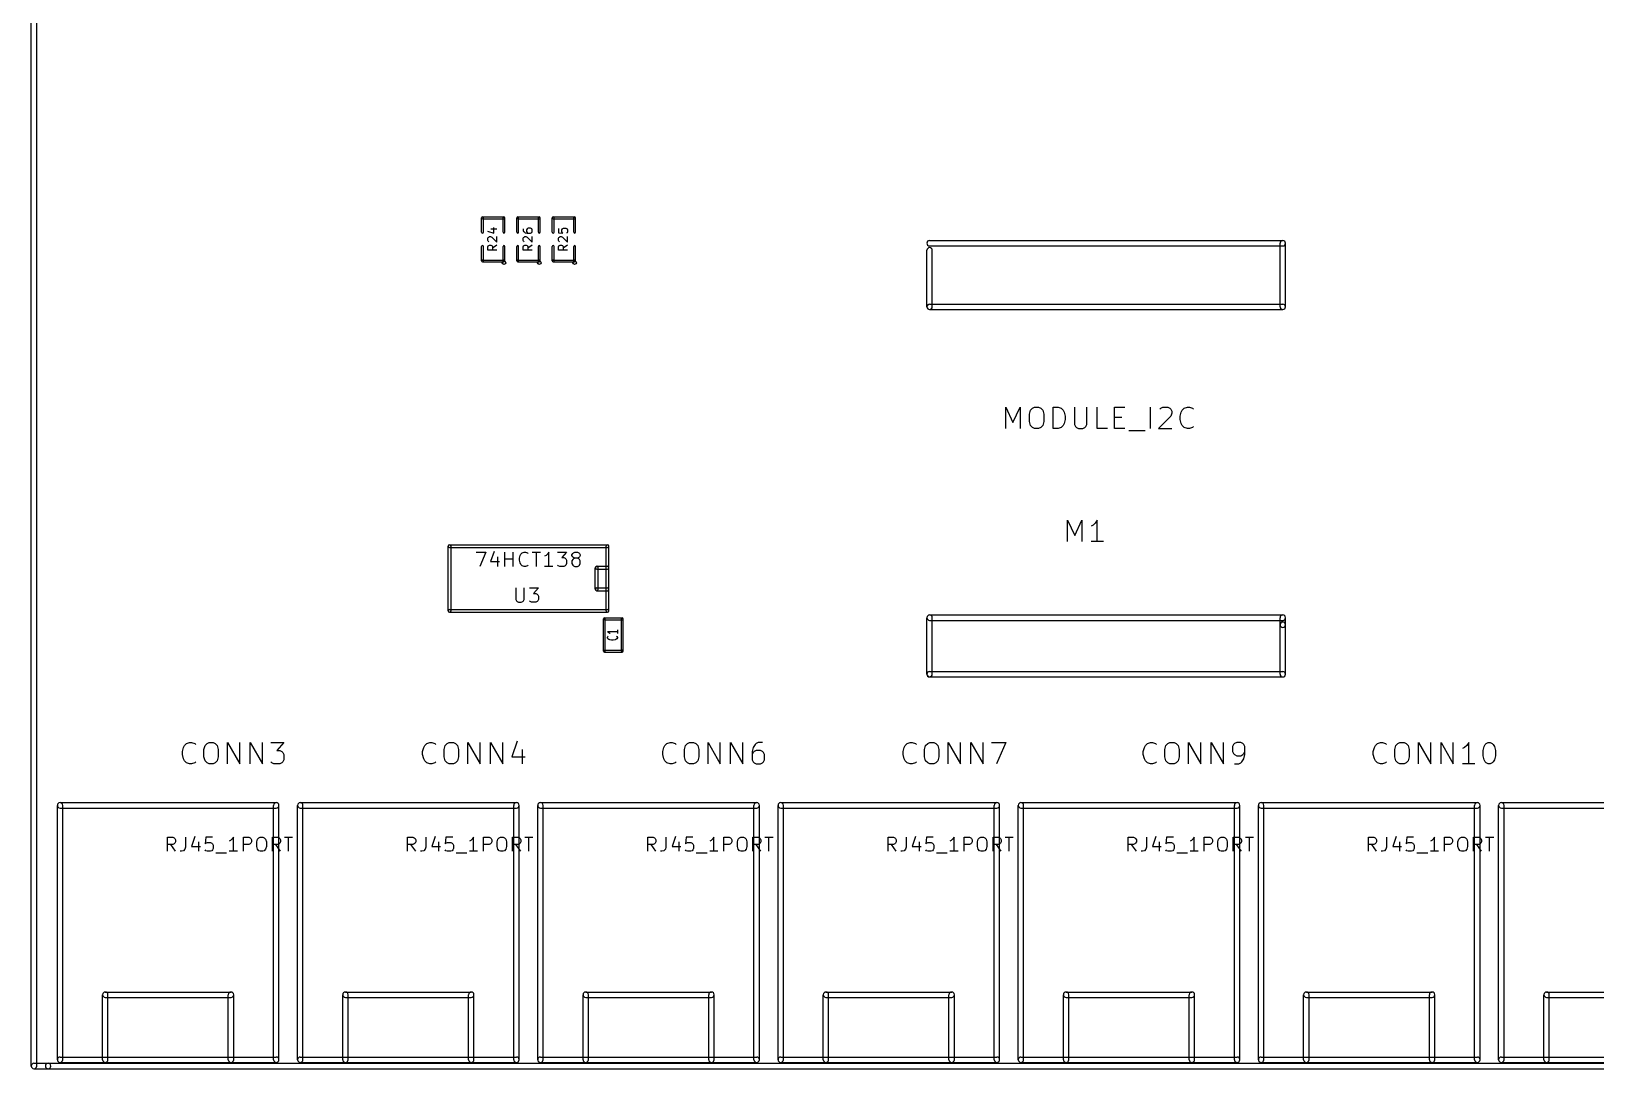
# Model space of a CAD drawing. Extents: x 25909 to 94169, y 14485 to 72503.
# Drawn here: x 25909 to 69497, y 14485 to 43390 of the extents above; entities that cross this region are included whole.
import ezdxf

# ---------------------------------------------------------------- set-up
doc = ezdxf.new("R2010")
doc.units = 0
doc.layers.add('BLACK', color=1, linetype='CONTINUOUS')

msp = doc.modelspace()

# ---------------------------------------------------------------- linework, layer by layer
at = {"layer": 'BLACK'}
for p, q in [((25909, 14560), (25909, 72040)), ((26059, 14560), (26059, 72040)), ((38454, 37792), (38454, 38192)), ((38479, 38217), (39079, 38217)), ((38479, 38167), (39079, 38167)), ((38504, 37792), (38504, 38192)), ((39054, 37792), (39054, 38192)), ((39104, 37792), (39104, 38192)), ((39438, 37792), (39438, 38192)), ((39463, 38217), (40063, 38217)), ((39463, 38167), (40063, 38167)), ((39488, 37792), (39488, 38192)), ((40038, 37792), (40038, 38192)), ((40088, 37792), (40088, 38192)), ((40423, 37792), (40423, 38192)), ((40448, 38217), (41048, 38217)), ((40448, 38167), (41048, 38167)), ((40473, 37792), (40473, 38192)), ((41023, 37792), (41023, 38192)), ((41073, 37792), (41073, 38192)), ((38618, 37824), (38797, 37765)), ((38630, 37622), (38642, 37646)), ((38630, 37562), (38630, 37622)), ((38642, 37539), (38630, 37562)), ((38642, 37646), (38654, 37658)), ((38654, 37527), (38642, 37539)), ((38654, 37658), (38678, 37669)), ((38678, 37669), (38702, 37669)), ((38702, 37669), (38737, 37658)), ((38714, 37884), (38880, 37884)), ((38737, 37658), (38880, 37515)), ((38797, 37765), (38797, 37919)), ((38880, 37515), (38880, 37669)), ((39614, 37884), (39614, 37836)), ((39614, 37836), (39626, 37812)), ((39614, 37622), (39626, 37646)), ((39614, 37562), (39614, 37622)), ((39626, 37539), (39614, 37562)), ((39626, 37812), (39638, 37800)), ((39626, 37646), (39638, 37658)), ((39638, 37527), (39626, 37539)), ((39638, 37800), (39674, 37777)), ((39638, 37658), (39662, 37669)), ((39662, 37669), (39686, 37669)), ((39674, 37777), (39721, 37765)), ((39686, 37669), (39721, 37658)), ((39721, 37884), (39709, 37860)), ((39709, 37860), (39709, 37812)), ((39709, 37812), (39721, 37788)), ((39733, 37896), (39721, 37884)), ((39721, 37788), (39733, 37777)), ((39721, 37765), (39817, 37765)), ((39721, 37658), (39864, 37515)), ((39757, 37907), (39733, 37896)), ((39733, 37777), (39757, 37765)), ((39817, 37907), (39757, 37907)), ((39840, 37896), (39817, 37907)), ((39817, 37765), (39840, 37777)), ((39852, 37884), (39840, 37896)), ((39840, 37777), (39852, 37788)), ((39864, 37860), (39852, 37884)), ((39852, 37788), (39864, 37812)), ((39864, 37812), (39864, 37860)), ((39864, 37515), (39864, 37669)), ((40599, 37896), (40599, 37777)), ((40599, 37777), (40718, 37765)), ((40599, 37622), (40611, 37646)), ((40599, 37562), (40599, 37622)), ((40611, 37539), (40599, 37562)), ((40611, 37646), (40623, 37658)), ((40623, 37527), (40611, 37539)), ((40623, 37658), (40647, 37669)), ((40647, 37669), (40671, 37669)), ((40671, 37669), (40706, 37658)), ((40694, 37860), (40706, 37884)), ((40694, 37800), (40694, 37860)), ((40706, 37777), (40694, 37800)), ((40706, 37884), (40718, 37896)), ((40718, 37765), (40706, 37777)), ((40706, 37658), (40849, 37515)), ((40718, 37896), (40742, 37907)), ((40742, 37907), (40802, 37907)), ((40802, 37907), (40825, 37896)), ((40825, 37896), (40837, 37884)), ((40837, 37777), (40825, 37765)), ((40837, 37884), (40849, 37860)), ((40849, 37800), (40837, 37777)), ((40849, 37860), (40849, 37800)), ((40849, 37515), (40849, 37669)), ((50936, 37560), (60778, 37560)), ((38454, 36992), (38454, 37392)), ((38504, 36992), (38504, 37392)), ((38630, 37384), (38642, 37408)), ((38630, 37289), (38630, 37384)), ((38880, 37289), (38630, 37289)), ((38642, 37408), (38654, 37419)), ((38654, 37419), (38678, 37431)), ((38678, 37431), (38714, 37431)), ((38714, 37431), (38737, 37419)), ((38737, 37419), (38749, 37408)), ((38749, 37408), (38761, 37384)), ((38880, 37431), (38761, 37348)), ((38761, 37384), (38761, 37289)), ((39054, 36992), (39054, 37392)), ((39104, 36992), (39104, 37392)), ((39438, 36992), (39438, 37392)), ((39488, 36992), (39488, 37392)), ((39614, 37384), (39626, 37408)), ((39614, 37289), (39614, 37384)), ((39864, 37289), (39614, 37289)), ((39626, 37408), (39638, 37419)), ((39638, 37419), (39662, 37431)), ((39662, 37431), (39698, 37431)), ((39698, 37431), (39721, 37419)), ((39721, 37419), (39733, 37408)), ((39733, 37408), (39745, 37384)), ((39864, 37431), (39745, 37348)), ((39745, 37384), (39745, 37289)), ((40038, 36992), (40038, 37392)), ((40088, 36992), (40088, 37392)), ((40423, 36992), (40423, 37392)), ((40473, 36992), (40473, 37392)), ((40599, 37384), (40611, 37408)), ((40599, 37289), (40599, 37384)), ((40849, 37289), (40599, 37289)), ((40611, 37408), (40623, 37419)), ((40623, 37419), (40647, 37431)), ((40647, 37431), (40683, 37431)), ((40683, 37431), (40706, 37419)), ((40706, 37419), (40718, 37408)), ((40718, 37408), (40730, 37384)), ((40849, 37431), (40730, 37348)), ((40730, 37384), (40730, 37289)), ((41023, 36992), (41023, 37392)), ((41073, 36992), (41073, 37392)), ((50862, 35714), (50862, 37288)), ((50936, 37410), (60778, 37410)), ((51012, 35714), (51012, 37288)), ((60704, 35713), (60704, 37485)), ((60854, 35713), (60854, 37485)), ((38479, 37017), (39079, 37017)), ((38479, 36967), (39079, 36967)), ((39463, 37017), (40063, 37017)), ((39463, 36967), (40063, 36967)), ((40448, 37017), (41048, 37017)), ((40448, 36967), (41048, 36967)), ((50937, 35788), (60779, 35788)), ((50937, 35638), (60779, 35638)), ((53061, 32320), (53061, 32920)), ((53061, 32920), (53261, 32492)), ((53261, 32492), (53461, 32920)), ((53461, 32920), (53461, 32320)), ((53718, 32720), (53747, 32834)), ((53718, 32520), (53718, 32720)), ((53747, 32834), (53804, 32892)), ((53804, 32892), (53861, 32920)), ((53861, 32920), (53975, 32920)), ((53975, 32920), (54033, 32892)), ((54033, 32892), (54090, 32834)), ((54090, 32834), (54118, 32720)), ((54118, 32720), (54118, 32520)), ((54376, 32320), (54376, 32920)), ((54376, 32920), (54519, 32920)), ((54519, 32920), (54604, 32892)), ((54604, 32892), (54662, 32834)), ((54662, 32834), (54690, 32777)), ((54690, 32777), (54719, 32663)), ((54976, 32920), (54976, 32434)), ((55319, 32434), (55319, 32920)), ((55605, 32320), (55605, 32920)), ((56091, 32320), (56091, 32920)), ((56091, 32920), (56377, 32920)), ((57091, 32320), (57091, 32920)), ((57348, 32863), (57377, 32892)), ((57377, 32892), (57434, 32920)), ((57434, 32920), (57577, 32920)), ((57577, 32920), (57634, 32892)), ((57634, 32892), (57663, 32863)), ((57663, 32863), (57691, 32806)), ((57691, 32749), (57663, 32663)), ((57691, 32806), (57691, 32749)), ((57919, 32663), (57948, 32777)), ((57948, 32777), (57976, 32834)), ((57976, 32834), (58034, 32892)), ((58034, 32892), (58119, 32920)), ((58119, 32920), (58176, 32920)), ((58176, 32920), (58262, 32892)), ((58262, 32892), (58291, 32863)), ((53747, 32406), (53718, 32520)), ((53804, 32349), (53747, 32406)), ((53861, 32320), (53804, 32349)), ((53975, 32320), (53861, 32320)), ((54033, 32349), (53975, 32320)), ((54090, 32406), (54033, 32349)), ((54118, 32520), (54090, 32406)), ((54519, 32320), (54376, 32320)), ((54604, 32349), (54519, 32320)), ((54662, 32406), (54604, 32349)), ((54690, 32463), (54662, 32406)), ((54719, 32577), (54690, 32463)), ((54719, 32663), (54719, 32577)), ((54976, 32434), (55004, 32377)), ((55004, 32377), (55033, 32349)), ((55033, 32349), (55090, 32320)), ((55090, 32320), (55204, 32320)), ((55204, 32320), (55262, 32349)), ((55262, 32349), (55290, 32377)), ((55290, 32377), (55319, 32434)), ((55891, 32320), (55605, 32320)), ((56091, 32634), (56291, 32634)), ((56377, 32320), (56091, 32320)), ((56491, 32263), (56948, 32263)), ((57663, 32663), (57320, 32320)), ((57320, 32320), (57691, 32320)), ((57919, 32577), (57919, 32663)), ((57948, 32463), (57919, 32577)), ((57976, 32406), (57948, 32463)), ((58034, 32349), (57976, 32406)), ((58119, 32320), (58034, 32349)), ((58176, 32320), (58119, 32320)), ((58262, 32349), (58176, 32320)), ((58291, 32377), (58262, 32349)), ((54782, 29171), (54782, 29771)), ((54782, 29771), (54982, 29343)), ((54982, 29343), (55182, 29771)), ((55182, 29771), (55182, 29171)), ((55554, 29685), (55496, 29628)), ((55611, 29771), (55554, 29685)), ((55611, 29171), (55611, 29771)), ((55496, 29628), (55439, 29600)), ((37524, 27243), (37524, 29043)), ((37564, 29083), (41964, 29083)), ((37564, 29003), (41964, 29003)), ((37604, 27243), (37604, 29043)), ((38307, 28881), (38574, 28881)), ((38574, 28881), (38402, 28481)), ((38802, 28900), (38707, 28614)), ((39107, 28481), (39107, 28881)), ((39336, 28481), (39336, 28881)), ((39507, 28710), (39526, 28786)), ((39526, 28786), (39545, 28824)), ((39545, 28824), (39583, 28862)), ((39583, 28862), (39641, 28881)), ((39641, 28881), (39679, 28881)), ((39679, 28881), (39736, 28862)), ((39736, 28862), (39755, 28843)), ((39869, 28881), (40098, 28881)), ((39983, 28481), (39983, 28881)), ((40250, 28786), (40212, 28767)), ((40288, 28824), (40250, 28786)), ((40326, 28881), (40288, 28824)), ((40326, 28481), (40326, 28881)), ((40574, 28881), (40822, 28881)), ((40822, 28881), (40688, 28729)), ((40974, 28805), (40993, 28843)), ((40974, 28786), (40974, 28805)), ((40993, 28748), (40974, 28786)), ((40993, 28843), (41012, 28862)), ((41012, 28862), (41050, 28881)), ((41050, 28881), (41127, 28881)), ((41127, 28881), (41165, 28862)), ((41165, 28862), (41184, 28843)), ((41184, 28843), (41203, 28805)), ((41203, 28786), (41184, 28748)), ((41203, 28805), (41203, 28786)), ((41924, 27243), (41924, 29043)), ((42004, 27243), (42004, 29043)), ((55782, 29171), (55439, 29171)), ((38707, 28614), (38955, 28614)), ((38898, 28748), (38898, 28481)), ((39107, 28691), (39336, 28691)), ((39507, 28653), (39507, 28710)), ((39526, 28576), (39507, 28653)), ((39545, 28538), (39526, 28576)), ((39583, 28500), (39545, 28538)), ((39641, 28481), (39583, 28500)), ((39679, 28481), (39641, 28481)), ((39736, 28500), (39679, 28481)), ((39755, 28519), (39736, 28500)), ((40441, 28481), (40212, 28481)), ((40593, 28500), (40574, 28519)), ((40631, 28481), (40593, 28500)), ((40746, 28481), (40631, 28481)), ((40688, 28729), (40746, 28729)), ((40746, 28729), (40784, 28710)), ((40784, 28500), (40746, 28481)), ((40784, 28710), (40803, 28691)), ((40803, 28519), (40784, 28500)), ((40803, 28691), (40822, 28653)), ((40822, 28557), (40803, 28519)), ((40822, 28653), (40822, 28557)), ((40993, 28672), (40974, 28633)), ((40974, 28633), (40974, 28557)), ((40974, 28557), (40993, 28519)), ((41012, 28729), (40993, 28748)), ((41012, 28691), (40993, 28672)), ((40993, 28519), (41012, 28500)), ((41050, 28710), (41012, 28729)), ((41050, 28710), (41012, 28691)), ((41012, 28500), (41050, 28481)), ((41127, 28710), (41050, 28710)), ((41050, 28481), (41127, 28481)), ((41165, 28729), (41127, 28710)), ((41165, 28691), (41127, 28710)), ((41127, 28481), (41165, 28500)), ((41184, 28748), (41165, 28729)), ((41184, 28672), (41165, 28691)), ((41165, 28500), (41184, 28519)), ((41203, 28633), (41184, 28672)), ((41184, 28519), (41203, 28557)), ((41203, 28557), (41203, 28633)), ((41624, 27843), (41624, 28443)), ((41664, 28483), (41964, 28483)), ((41664, 28403), (41964, 28403)), ((41704, 27843), (41704, 28443)), ((39409, 27881), (39409, 27557)), ((39409, 27557), (39428, 27519)), ((39428, 27519), (39447, 27500)), ((39447, 27500), (39485, 27481)), ((39485, 27481), (39562, 27481)), ((39562, 27481), (39600, 27500)), ((39600, 27500), (39619, 27519)), ((39619, 27519), (39638, 27557)), ((39638, 27557), (39638, 27881)), ((39790, 27881), (40038, 27881)), ((39809, 27500), (39790, 27519)), ((39847, 27481), (39809, 27500)), ((39962, 27481), (39847, 27481)), ((40038, 27881), (39904, 27729)), ((39904, 27729), (39962, 27729)), ((39962, 27729), (40000, 27710)), ((40000, 27500), (39962, 27481)), ((40000, 27710), (40019, 27691)), ((40019, 27519), (40000, 27500)), ((40019, 27691), (40038, 27653)), ((40038, 27557), (40019, 27519)), ((40038, 27653), (40038, 27557)), ((41664, 27883), (41964, 27883)), ((41664, 27803), (41964, 27803)), ((37564, 27283), (41964, 27283)), ((37564, 27203), (41964, 27203)), ((41876, 27043), (42376, 27043)), ((50862, 25478), (50862, 27052)), ((50937, 27127), (60779, 27127)), ((51012, 25478), (51012, 27052)), ((60704, 26856), (60704, 27052)), ((60854, 26856), (60854, 27052)), ((41851, 26118), (41851, 27018)), ((41876, 26993), (42376, 26993)), ((41901, 26118), (41901, 27018)), ((42239, 26659), (41959, 26659)), ((41959, 26659), (41999, 26642)), ((41999, 26642), (42026, 26624)), ((42026, 26624), (42039, 26607)), ((42239, 26710), (42239, 26607)), ((42351, 26118), (42351, 27018)), ((42401, 26118), (42401, 27018)), ((50937, 26977), (60779, 26977)), ((60704, 25477), (60704, 26855)), ((60854, 25477), (60854, 26855)), ((41959, 26504), (41973, 26530)), ((41959, 26487), (41959, 26504)), ((41973, 26462), (41959, 26487)), ((41973, 26530), (41986, 26539)), ((41999, 26444), (41973, 26462)), ((42026, 26436), (41999, 26444)), ((42079, 26427), (42026, 26436)), ((42119, 26427), (42079, 26427)), ((42173, 26436), (42119, 26427)), ((42199, 26444), (42173, 26436)), ((42226, 26462), (42199, 26444)), ((42213, 26539), (42226, 26530)), ((42226, 26530), (42239, 26504)), ((42239, 26487), (42226, 26462)), ((42239, 26504), (42239, 26487)), ((41876, 26143), (42376, 26143)), ((41876, 26093), (42376, 26093)), ((50936, 25552), (60778, 25552)), ((50936, 25402), (60778, 25402)), ((30177, 23492), (30235, 23550)), ((30235, 23550), (30320, 23578)), ((30320, 23578), (30377, 23578)), ((30377, 23578), (30463, 23550)), ((30463, 23550), (30492, 23521)), ((30749, 23492), (30806, 23550)), ((30806, 23550), (30863, 23578)), ((30863, 23578), (30977, 23578)), ((30977, 23578), (31035, 23550)), ((31035, 23550), (31092, 23492)), ((31378, 22978), (31378, 23578)), ((31378, 23578), (31721, 22978)), ((31721, 22978), (31721, 23578)), ((32007, 22978), (32007, 23578)), ((32007, 23578), (32350, 22978)), ((32350, 22978), (32350, 23578)), ((32579, 23578), (32950, 23578)), ((32950, 23578), (32750, 23350)), ((36870, 23492), (36928, 23550)), ((36928, 23550), (37013, 23578)), ((37013, 23578), (37070, 23578)), ((37070, 23578), (37156, 23550)), ((37156, 23550), (37185, 23521)), ((37442, 23492), (37499, 23550)), ((37499, 23550), (37556, 23578)), ((37556, 23578), (37670, 23578)), ((37670, 23578), (37728, 23550)), ((37728, 23550), (37785, 23492)), ((38071, 22978), (38071, 23578)), ((38071, 23578), (38414, 22978)), ((38414, 22978), (38414, 23578)), ((38700, 22978), (38700, 23578)), ((38700, 23578), (39043, 22978)), ((39043, 22978), (39043, 23578)), ((39443, 23607), (39300, 23178)), ((43563, 23492), (43621, 23550)), ((43621, 23550), (43706, 23578)), ((43706, 23578), (43763, 23578)), ((43763, 23578), (43849, 23550)), ((43849, 23550), (43878, 23521)), ((44135, 23492), (44192, 23550)), ((44192, 23550), (44249, 23578)), ((44249, 23578), (44363, 23578)), ((44363, 23578), (44421, 23550)), ((44421, 23550), (44478, 23492)), ((44764, 22978), (44764, 23578)), ((44764, 23578), (45107, 22978)), ((45107, 22978), (45107, 23578)), ((45393, 22978), (45393, 23578)), ((45393, 23578), (45736, 22978)), ((45736, 22978), (45736, 23578)), ((46108, 23550), (46079, 23521)), ((46165, 23578), (46108, 23550)), ((46279, 23578), (46165, 23578)), ((50256, 23492), (50314, 23550)), ((50314, 23550), (50399, 23578)), ((50399, 23578), (50456, 23578)), ((50456, 23578), (50542, 23550)), ((50542, 23550), (50571, 23521)), ((50828, 23492), (50885, 23550)), ((50885, 23550), (50942, 23578)), ((50942, 23578), (51056, 23578)), ((51056, 23578), (51114, 23550)), ((51114, 23550), (51171, 23492)), ((51457, 22978), (51457, 23578)), ((51457, 23578), (51800, 22978)), ((51800, 22978), (51800, 23578)), ((52086, 22978), (52086, 23578)), ((52086, 23578), (52429, 22978)), ((52429, 22978), (52429, 23578)), ((52658, 23578), (53058, 23578)), ((53058, 23578), (52801, 22978)), ((56949, 23492), (57007, 23550)), ((57007, 23550), (57092, 23578)), ((57092, 23578), (57149, 23578)), ((57149, 23578), (57235, 23550)), ((57235, 23550), (57264, 23521)), ((57521, 23492), (57578, 23550)), ((57578, 23550), (57635, 23578)), ((57635, 23578), (57749, 23578)), ((57749, 23578), (57807, 23550)), ((57807, 23550), (57864, 23492)), ((58150, 22978), (58150, 23578)), ((58150, 23578), (58493, 22978)), ((58493, 22978), (58493, 23578)), ((58779, 22978), (58779, 23578)), ((58779, 23578), (59122, 22978)), ((59122, 22978), (59122, 23578)), ((59436, 23550), (59408, 23521)), ((59494, 23578), (59436, 23550)), ((59608, 23578), (59494, 23578)), ((59665, 23550), (59608, 23578)), ((59694, 23521), (59665, 23550)), ((63357, 23492), (63415, 23550)), ((63415, 23550), (63500, 23578)), ((63500, 23578), (63557, 23578)), ((63557, 23578), (63643, 23550)), ((63643, 23550), (63672, 23521)), ((63929, 23492), (63986, 23550)), ((63986, 23550), (64043, 23578)), ((64043, 23578), (64157, 23578)), ((64157, 23578), (64215, 23550)), ((64215, 23550), (64272, 23492)), ((64558, 22978), (64558, 23578)), ((64558, 23578), (64901, 22978)), ((64901, 22978), (64901, 23578)), ((65187, 22978), (65187, 23578)), ((65187, 23578), (65530, 22978)), ((65530, 22978), (65530, 23578)), ((65959, 23578), (65902, 23492)), ((65959, 22978), (65959, 23578)), ((66415, 23521), (66444, 23550)), ((66444, 23550), (66501, 23578)), ((66501, 23578), (66558, 23578)), ((66558, 23578), (66615, 23550)), ((66615, 23550), (66644, 23521)), ((30120, 23321), (30149, 23435)), ((30120, 23235), (30120, 23321)), ((30149, 23121), (30120, 23235)), ((30149, 23435), (30177, 23492)), ((30177, 23064), (30149, 23121)), ((30720, 23378), (30749, 23492)), ((30720, 23178), (30720, 23378)), ((30749, 23064), (30720, 23178)), ((31092, 23492), (31120, 23378)), ((31120, 23178), (31092, 23064)), ((31120, 23378), (31120, 23178)), ((32750, 23350), (32836, 23350)), ((32836, 23350), (32893, 23321)), ((32893, 23321), (32922, 23292)), ((32922, 23292), (32950, 23235)), ((32950, 23235), (32950, 23092)), ((36813, 23321), (36842, 23435)), ((36813, 23235), (36813, 23321)), ((36842, 23121), (36813, 23235)), ((36842, 23435), (36870, 23492)), ((36870, 23064), (36842, 23121)), ((37413, 23378), (37442, 23492)), ((37413, 23178), (37413, 23378)), ((37442, 23064), (37413, 23178)), ((37785, 23492), (37813, 23378)), ((37813, 23178), (37785, 23064)), ((37813, 23378), (37813, 23178)), ((39300, 23178), (39672, 23178)), ((39586, 23378), (39586, 22978)), ((43506, 23321), (43535, 23435)), ((43506, 23235), (43506, 23321)), ((43535, 23121), (43506, 23235)), ((43535, 23435), (43563, 23492)), ((43563, 23064), (43535, 23121)), ((44106, 23378), (44135, 23492)), ((44106, 23178), (44106, 23378)), ((44135, 23064), (44106, 23178)), ((44478, 23492), (44506, 23378)), ((44506, 23178), (44478, 23064)), ((44506, 23378), (44506, 23178)), ((46022, 23435), (45993, 23321)), ((45993, 23321), (45993, 23092)), ((46022, 23292), (45993, 23235)), ((46079, 23521), (46022, 23435)), ((46050, 23321), (46022, 23292)), ((46108, 23350), (46050, 23321)), ((46222, 23350), (46108, 23350)), ((46279, 23321), (46222, 23350)), ((46308, 23292), (46279, 23321)), ((46336, 23235), (46308, 23292)), ((46336, 23092), (46336, 23235)), ((50199, 23321), (50228, 23435)), ((50199, 23235), (50199, 23321)), ((50228, 23121), (50199, 23235)), ((50228, 23435), (50256, 23492)), ((50256, 23064), (50228, 23121)), ((50799, 23378), (50828, 23492)), ((50799, 23178), (50799, 23378)), ((50828, 23064), (50799, 23178)), ((51171, 23492), (51199, 23378)), ((51199, 23178), (51171, 23064)), ((51199, 23378), (51199, 23178)), ((56892, 23321), (56921, 23435)), ((56892, 23235), (56892, 23321)), ((56921, 23121), (56892, 23235)), ((56921, 23435), (56949, 23492)), ((56949, 23064), (56921, 23121)), ((57492, 23378), (57521, 23492)), ((57492, 23178), (57492, 23378)), ((57521, 23064), (57492, 23178)), ((57864, 23492), (57892, 23378)), ((57892, 23178), (57864, 23064)), ((57892, 23378), (57892, 23178)), ((59408, 23521), (59379, 23464)), ((59379, 23464), (59379, 23321)), ((59379, 23321), (59408, 23264)), ((59408, 23264), (59436, 23235)), ((59436, 23235), (59494, 23207)), ((59494, 23207), (59608, 23207)), ((59608, 23207), (59665, 23235)), ((59636, 23035), (59694, 23121)), ((59665, 23235), (59694, 23264)), ((59722, 23464), (59694, 23521)), ((59694, 23264), (59722, 23321)), ((59694, 23121), (59722, 23235)), ((59722, 23235), (59722, 23464)), ((63300, 23321), (63329, 23435)), ((63300, 23235), (63300, 23321)), ((63329, 23121), (63300, 23235)), ((63329, 23435), (63357, 23492)), ((63357, 23064), (63329, 23121)), ((63900, 23378), (63929, 23492)), ((63900, 23178), (63900, 23378)), ((63929, 23064), (63900, 23178)), ((64272, 23492), (64300, 23378)), ((64300, 23178), (64272, 23064)), ((64300, 23378), (64300, 23178)), ((65844, 23435), (65787, 23407)), ((65902, 23492), (65844, 23435)), ((66358, 23350), (66387, 23464)), ((66358, 23207), (66358, 23350)), ((66387, 23092), (66358, 23207)), ((66387, 23464), (66415, 23521)), ((66644, 23521), (66673, 23464)), ((66673, 23464), (66701, 23350)), ((66701, 23207), (66673, 23092)), ((66701, 23350), (66701, 23207)), ((30235, 23007), (30177, 23064)), ((30320, 22978), (30235, 23007)), ((30377, 22978), (30320, 22978)), ((30463, 23007), (30377, 22978)), ((30492, 23035), (30463, 23007)), ((30806, 23007), (30749, 23064)), ((30863, 22978), (30806, 23007)), ((30977, 22978), (30863, 22978)), ((31035, 23007), (30977, 22978)), ((31092, 23064), (31035, 23007)), ((32607, 23007), (32579, 23035)), ((32664, 22978), (32607, 23007)), ((32836, 22978), (32664, 22978)), ((32893, 23007), (32836, 22978)), ((32922, 23035), (32893, 23007)), ((32950, 23092), (32922, 23035)), ((36928, 23007), (36870, 23064)), ((37013, 22978), (36928, 23007)), ((37070, 22978), (37013, 22978)), ((37156, 23007), (37070, 22978)), ((37185, 23035), (37156, 23007)), ((37499, 23007), (37442, 23064)), ((37556, 22978), (37499, 23007)), ((37670, 22978), (37556, 22978)), ((37728, 23007), (37670, 22978)), ((37785, 23064), (37728, 23007)), ((43621, 23007), (43563, 23064)), ((43706, 22978), (43621, 23007)), ((43763, 22978), (43706, 22978)), ((43849, 23007), (43763, 22978)), ((43878, 23035), (43849, 23007)), ((44192, 23007), (44135, 23064)), ((44249, 22978), (44192, 23007)), ((44363, 22978), (44249, 22978)), ((44421, 23007), (44363, 22978)), ((44478, 23064), (44421, 23007)), ((45993, 23092), (46022, 23035)), ((46022, 23035), (46050, 23007)), ((46050, 23007), (46108, 22978)), ((46108, 22978), (46222, 22978)), ((46222, 22978), (46279, 23007)), ((46279, 23007), (46308, 23035)), ((46308, 23035), (46336, 23092)), ((50314, 23007), (50256, 23064)), ((50399, 22978), (50314, 23007)), ((50456, 22978), (50399, 22978)), ((50542, 23007), (50456, 22978)), ((50571, 23035), (50542, 23007)), ((50885, 23007), (50828, 23064)), ((50942, 22978), (50885, 23007)), ((51056, 22978), (50942, 22978)), ((51114, 23007), (51056, 22978)), ((51171, 23064), (51114, 23007)), ((57007, 23007), (56949, 23064)), ((57092, 22978), (57007, 23007)), ((57149, 22978), (57092, 22978)), ((57235, 23007), (57149, 22978)), ((57264, 23035), (57235, 23007)), ((57578, 23007), (57521, 23064)), ((57635, 22978), (57578, 23007)), ((57749, 22978), (57635, 22978)), ((57807, 23007), (57749, 22978)), ((57864, 23064), (57807, 23007)), ((59436, 22978), (59551, 22978)), ((59551, 22978), (59608, 23007)), ((59608, 23007), (59636, 23035)), ((63415, 23007), (63357, 23064)), ((63500, 22978), (63415, 23007)), ((63557, 22978), (63500, 22978)), ((63643, 23007), (63557, 22978)), ((63672, 23035), (63643, 23007)), ((63986, 23007), (63929, 23064)), ((64043, 22978), (63986, 23007)), ((64157, 22978), (64043, 22978)), ((64215, 23007), (64157, 22978)), ((64272, 23064), (64215, 23007)), ((66130, 22978), (65787, 22978)), ((66415, 23035), (66387, 23092)), ((66444, 23007), (66415, 23035)), ((66501, 22978), (66444, 23007)), ((66558, 22978), (66501, 22978)), ((66615, 23007), (66558, 22978)), ((66644, 23035), (66615, 23007)), ((66673, 23092), (66644, 23035)), ((26635, 14737), (26635, 21823)), ((26710, 21898), (32734, 21898)), ((26785, 14737), (26785, 21823)), ((32659, 14737), (32659, 21823)), ((32809, 14737), (32809, 21823)), ((33328, 14737), (33328, 21823)), ((33403, 21898), (39427, 21898)), ((33478, 14737), (33478, 21823)), ((39352, 14737), (39352, 21823)), ((39502, 14737), (39502, 21823)), ((40021, 14737), (40021, 21823)), ((40096, 21898), (46120, 21898)), ((40171, 14737), (40171, 21823)), ((46045, 14737), (46045, 21823)), ((46195, 14737), (46195, 21823)), ((46714, 14737), (46714, 21823)), ((46789, 21898), (52813, 21898)), ((46864, 14737), (46864, 21823)), ((52738, 14737), (52738, 21823)), ((52888, 14737), (52888, 21823)), ((53407, 14737), (53407, 21823)), ((53482, 21898), (59506, 21898)), ((53557, 14737), (53557, 21823)), ((59431, 14737), (59431, 21823)), ((59581, 14737), (59581, 21823)), ((60100, 14737), (60100, 21823)), ((60175, 21898), (66199, 21898)), ((60250, 14737), (60250, 21823)), ((66124, 14737), (66124, 21823)), ((66274, 14737), (66274, 21823)), ((66793, 14737), (66793, 21823)), ((66868, 21898), (72892, 21898)), ((66943, 14737), (66943, 21823)), ((26710, 21748), (32734, 21748)), ((33403, 21748), (39427, 21748)), ((40096, 21748), (46120, 21748)), ((46789, 21748), (52813, 21748)), ((53482, 21748), (59506, 21748)), ((60175, 21748), (66199, 21748)), ((66868, 21748), (72892, 21748)), ((29701, 20542), (29701, 20936)), ((29701, 20936), (29851, 20936)), ((29851, 20936), (29888, 20917)), ((30207, 20936), (30207, 20654)), ((30470, 20954), (30376, 20673)), ((30770, 20936), (30751, 20748)), ((30957, 20936), (30770, 20936)), ((31539, 20936), (31501, 20879)), ((31539, 20542), (31539, 20936)), ((31820, 20542), (31820, 20936)), ((31820, 20936), (31970, 20936)), ((31970, 20936), (32007, 20917)), ((32251, 20917), (32289, 20936)), ((32289, 20936), (32364, 20936)), ((32364, 20936), (32401, 20917)), ((32627, 20542), (32627, 20936)), ((32627, 20936), (32777, 20936)), ((32777, 20936), (32814, 20917)), ((32965, 20936), (33190, 20936)), ((33077, 20542), (33077, 20936)), ((36394, 20542), (36394, 20936)), ((36394, 20936), (36544, 20936)), ((36544, 20936), (36581, 20917)), ((36900, 20936), (36900, 20654)), ((37163, 20954), (37069, 20673)), ((37463, 20936), (37444, 20748)), ((37650, 20936), (37463, 20936)), ((38232, 20936), (38194, 20879)), ((38232, 20542), (38232, 20936)), ((38513, 20542), (38513, 20936)), ((38513, 20936), (38663, 20936)), ((38663, 20936), (38700, 20917)), ((38944, 20917), (38982, 20936)), ((38982, 20936), (39057, 20936)), ((39057, 20936), (39094, 20917)), ((39320, 20542), (39320, 20936)), ((39320, 20936), (39470, 20936)), ((39470, 20936), (39507, 20917)), ((39658, 20936), (39883, 20936)), ((39770, 20542), (39770, 20936)), ((43087, 20542), (43087, 20936)), ((43087, 20936), (43237, 20936)), ((43237, 20936), (43274, 20917)), ((43593, 20936), (43593, 20654)), ((43856, 20954), (43762, 20673)), ((44156, 20936), (44137, 20748)), ((44343, 20936), (44156, 20936)), ((44925, 20936), (44887, 20879)), ((44925, 20542), (44925, 20936)), ((45206, 20542), (45206, 20936)), ((45206, 20936), (45356, 20936)), ((45356, 20936), (45393, 20917)), ((45637, 20917), (45675, 20936)), ((45675, 20936), (45750, 20936)), ((45750, 20936), (45787, 20917)), ((46013, 20542), (46013, 20936)), ((46013, 20936), (46163, 20936)), ((46163, 20936), (46200, 20917)), ((46351, 20936), (46576, 20936)), ((46463, 20542), (46463, 20936)), ((49780, 20542), (49780, 20936)), ((49780, 20936), (49930, 20936)), ((49930, 20936), (49967, 20917)), ((50286, 20936), (50286, 20654)), ((50549, 20954), (50455, 20673)), ((50849, 20936), (50830, 20748)), ((51036, 20936), (50849, 20936)), ((51618, 20936), (51580, 20879)), ((51618, 20542), (51618, 20936)), ((51899, 20542), (51899, 20936)), ((51899, 20936), (52049, 20936)), ((52049, 20936), (52086, 20917)), ((52330, 20917), (52368, 20936)), ((52368, 20936), (52443, 20936)), ((52443, 20936), (52480, 20917)), ((52706, 20542), (52706, 20936)), ((52706, 20936), (52856, 20936)), ((52856, 20936), (52893, 20917)), ((53044, 20936), (53269, 20936)), ((53156, 20542), (53156, 20936)), ((56473, 20542), (56473, 20936)), ((56473, 20936), (56623, 20936)), ((56623, 20936), (56660, 20917)), ((56979, 20936), (56979, 20654)), ((57242, 20954), (57148, 20673)), ((57542, 20936), (57523, 20748)), ((57729, 20936), (57542, 20936)), ((58311, 20936), (58273, 20879)), ((58311, 20542), (58311, 20936)), ((58592, 20542), (58592, 20936)), ((58592, 20936), (58742, 20936)), ((58742, 20936), (58779, 20917)), ((59023, 20917), (59061, 20936)), ((59061, 20936), (59136, 20936)), ((59136, 20936), (59173, 20917)), ((59399, 20542), (59399, 20936)), ((59399, 20936), (59549, 20936)), ((59549, 20936), (59586, 20917)), ((59737, 20936), (59962, 20936)), ((59849, 20542), (59849, 20936)), ((63166, 20542), (63166, 20936)), ((63166, 20936), (63316, 20936)), ((63316, 20936), (63353, 20917)), ((63672, 20936), (63672, 20654)), ((63935, 20954), (63841, 20673)), ((64235, 20936), (64216, 20748)), ((64422, 20936), (64235, 20936)), ((65004, 20936), (64966, 20879)), ((65004, 20542), (65004, 20936)), ((65285, 20542), (65285, 20936)), ((65285, 20936), (65435, 20936)), ((65435, 20936), (65472, 20917)), ((65716, 20917), (65754, 20936)), ((65754, 20936), (65829, 20936)), ((65829, 20936), (65866, 20917)), ((66092, 20542), (66092, 20936)), ((66092, 20936), (66242, 20936)), ((66242, 20936), (66279, 20917)), ((66430, 20936), (66655, 20936)), ((66542, 20542), (66542, 20936)), ((29851, 20729), (29701, 20729)), ((29926, 20542), (29795, 20729)), ((29888, 20748), (29851, 20729)), ((29888, 20917), (29907, 20898)), ((29907, 20767), (29888, 20748)), ((29907, 20898), (29926, 20860)), ((29926, 20804), (29907, 20767)), ((29926, 20860), (29926, 20804)), ((30095, 20542), (30057, 20542)), ((30151, 20560), (30095, 20542)), ((30189, 20598), (30151, 20560)), ((30207, 20654), (30189, 20598)), ((30376, 20673), (30620, 20673)), ((30564, 20804), (30564, 20542)), ((30751, 20748), (30770, 20767)), ((30770, 20560), (30751, 20579)), ((30770, 20767), (30807, 20785)), ((30807, 20542), (30770, 20560)), ((30807, 20785), (30901, 20785)), ((30901, 20542), (30807, 20542)), ((30901, 20785), (30939, 20767)), ((30939, 20560), (30901, 20542)), ((30939, 20767), (30957, 20748)), ((30957, 20579), (30939, 20560)), ((30957, 20748), (30976, 20710)), ((30976, 20617), (30957, 20579)), ((30976, 20710), (30976, 20617)), ((31051, 20504), (31351, 20504)), ((31464, 20842), (31426, 20823)), ((31651, 20542), (31426, 20542)), ((31501, 20879), (31464, 20842)), ((31970, 20729), (31820, 20729)), ((32007, 20748), (31970, 20729)), ((32007, 20917), (32026, 20898)), ((32026, 20767), (32007, 20748)), ((32026, 20898), (32045, 20860)), ((32045, 20804), (32026, 20767)), ((32045, 20860), (32045, 20804)), ((32195, 20804), (32214, 20879)), ((32195, 20673), (32195, 20804)), ((32214, 20598), (32195, 20673)), ((32214, 20879), (32251, 20917)), ((32251, 20560), (32214, 20598)), ((32289, 20542), (32251, 20560)), ((32364, 20542), (32289, 20542)), ((32401, 20560), (32364, 20542)), ((32401, 20917), (32439, 20879)), ((32439, 20598), (32401, 20560)), ((32439, 20879), (32458, 20804)), ((32458, 20673), (32439, 20598)), ((32458, 20804), (32458, 20673)), ((32777, 20729), (32627, 20729)), ((32852, 20542), (32721, 20729)), ((32814, 20748), (32777, 20729)), ((32814, 20917), (32833, 20898)), ((32833, 20767), (32814, 20748)), ((32833, 20898), (32852, 20860)), ((32852, 20804), (32833, 20767)), ((32852, 20860), (32852, 20804)), ((36544, 20729), (36394, 20729)), ((36619, 20542), (36488, 20729)), ((36581, 20748), (36544, 20729)), ((36581, 20917), (36600, 20898)), ((36600, 20767), (36581, 20748)), ((36600, 20898), (36619, 20860)), ((36619, 20804), (36600, 20767)), ((36619, 20860), (36619, 20804)), ((36788, 20542), (36750, 20542)), ((36844, 20560), (36788, 20542)), ((36882, 20598), (36844, 20560)), ((36900, 20654), (36882, 20598)), ((37069, 20673), (37313, 20673)), ((37257, 20804), (37257, 20542)), ((37444, 20748), (37463, 20767)), ((37463, 20560), (37444, 20579)), ((37463, 20767), (37500, 20785)), ((37500, 20542), (37463, 20560)), ((37500, 20785), (37594, 20785)), ((37594, 20542), (37500, 20542)), ((37594, 20785), (37632, 20767)), ((37632, 20560), (37594, 20542)), ((37632, 20767), (37650, 20748)), ((37650, 20579), (37632, 20560)), ((37650, 20748), (37669, 20710)), ((37669, 20617), (37650, 20579)), ((37669, 20710), (37669, 20617)), ((37744, 20504), (38044, 20504)), ((38157, 20842), (38119, 20823)), ((38344, 20542), (38119, 20542)), ((38194, 20879), (38157, 20842)), ((38663, 20729), (38513, 20729)), ((38700, 20748), (38663, 20729)), ((38700, 20917), (38719, 20898)), ((38719, 20767), (38700, 20748)), ((38719, 20898), (38738, 20860)), ((38738, 20804), (38719, 20767)), ((38738, 20860), (38738, 20804)), ((38888, 20804), (38907, 20879)), ((38888, 20673), (38888, 20804)), ((38907, 20598), (38888, 20673)), ((38907, 20879), (38944, 20917)), ((38944, 20560), (38907, 20598)), ((38982, 20542), (38944, 20560)), ((39057, 20542), (38982, 20542)), ((39094, 20560), (39057, 20542)), ((39094, 20917), (39132, 20879)), ((39132, 20598), (39094, 20560)), ((39132, 20879), (39151, 20804)), ((39151, 20673), (39132, 20598)), ((39151, 20804), (39151, 20673)), ((39470, 20729), (39320, 20729)), ((39545, 20542), (39414, 20729)), ((39507, 20748), (39470, 20729)), ((39507, 20917), (39526, 20898)), ((39526, 20767), (39507, 20748)), ((39526, 20898), (39545, 20860)), ((39545, 20804), (39526, 20767)), ((39545, 20860), (39545, 20804)), ((43237, 20729), (43087, 20729)), ((43312, 20542), (43181, 20729)), ((43274, 20748), (43237, 20729)), ((43274, 20917), (43293, 20898)), ((43293, 20767), (43274, 20748)), ((43293, 20898), (43312, 20860)), ((43312, 20804), (43293, 20767)), ((43312, 20860), (43312, 20804)), ((43481, 20542), (43443, 20542)), ((43537, 20560), (43481, 20542)), ((43575, 20598), (43537, 20560)), ((43593, 20654), (43575, 20598)), ((43762, 20673), (44006, 20673)), ((43950, 20804), (43950, 20542)), ((44137, 20748), (44156, 20767)), ((44156, 20560), (44137, 20579)), ((44156, 20767), (44193, 20785)), ((44193, 20542), (44156, 20560)), ((44193, 20785), (44287, 20785)), ((44287, 20542), (44193, 20542)), ((44287, 20785), (44325, 20767)), ((44325, 20560), (44287, 20542)), ((44325, 20767), (44343, 20748)), ((44343, 20579), (44325, 20560)), ((44343, 20748), (44362, 20710)), ((44362, 20617), (44343, 20579)), ((44362, 20710), (44362, 20617)), ((44437, 20504), (44737, 20504)), ((44850, 20842), (44812, 20823)), ((45037, 20542), (44812, 20542)), ((44887, 20879), (44850, 20842)), ((45356, 20729), (45206, 20729)), ((45393, 20748), (45356, 20729)), ((45393, 20917), (45412, 20898)), ((45412, 20767), (45393, 20748)), ((45412, 20898), (45431, 20860)), ((45431, 20804), (45412, 20767)), ((45431, 20860), (45431, 20804)), ((45581, 20804), (45600, 20879)), ((45581, 20673), (45581, 20804)), ((45600, 20598), (45581, 20673)), ((45600, 20879), (45637, 20917)), ((45637, 20560), (45600, 20598)), ((45675, 20542), (45637, 20560)), ((45750, 20542), (45675, 20542)), ((45787, 20560), (45750, 20542)), ((45787, 20917), (45825, 20879)), ((45825, 20598), (45787, 20560)), ((45825, 20879), (45844, 20804)), ((45844, 20673), (45825, 20598)), ((45844, 20804), (45844, 20673)), ((46163, 20729), (46013, 20729)), ((46238, 20542), (46107, 20729)), ((46200, 20748), (46163, 20729)), ((46200, 20917), (46219, 20898)), ((46219, 20767), (46200, 20748)), ((46219, 20898), (46238, 20860)), ((46238, 20804), (46219, 20767)), ((46238, 20860), (46238, 20804)), ((49930, 20729), (49780, 20729)), ((50005, 20542), (49874, 20729)), ((49967, 20748), (49930, 20729)), ((49967, 20917), (49986, 20898)), ((49986, 20767), (49967, 20748)), ((49986, 20898), (50005, 20860)), ((50005, 20804), (49986, 20767)), ((50005, 20860), (50005, 20804)), ((50174, 20542), (50136, 20542)), ((50230, 20560), (50174, 20542)), ((50268, 20598), (50230, 20560)), ((50286, 20654), (50268, 20598)), ((50455, 20673), (50699, 20673)), ((50643, 20804), (50643, 20542)), ((50830, 20748), (50849, 20767)), ((50849, 20560), (50830, 20579)), ((50849, 20767), (50886, 20785)), ((50886, 20542), (50849, 20560)), ((50886, 20785), (50980, 20785)), ((50980, 20542), (50886, 20542)), ((50980, 20785), (51018, 20767)), ((51018, 20560), (50980, 20542)), ((51018, 20767), (51036, 20748)), ((51036, 20579), (51018, 20560)), ((51036, 20748), (51055, 20710)), ((51055, 20617), (51036, 20579)), ((51055, 20710), (51055, 20617)), ((51130, 20504), (51430, 20504)), ((51543, 20842), (51505, 20823)), ((51730, 20542), (51505, 20542)), ((51580, 20879), (51543, 20842)), ((52049, 20729), (51899, 20729)), ((52086, 20748), (52049, 20729)), ((52086, 20917), (52105, 20898)), ((52105, 20767), (52086, 20748)), ((52105, 20898), (52124, 20860)), ((52124, 20804), (52105, 20767)), ((52124, 20860), (52124, 20804)), ((52274, 20804), (52293, 20879)), ((52274, 20673), (52274, 20804)), ((52293, 20598), (52274, 20673)), ((52293, 20879), (52330, 20917)), ((52330, 20560), (52293, 20598)), ((52368, 20542), (52330, 20560)), ((52443, 20542), (52368, 20542)), ((52480, 20560), (52443, 20542)), ((52480, 20917), (52518, 20879)), ((52518, 20598), (52480, 20560)), ((52518, 20879), (52537, 20804)), ((52537, 20673), (52518, 20598)), ((52537, 20804), (52537, 20673)), ((52856, 20729), (52706, 20729)), ((52931, 20542), (52800, 20729)), ((52893, 20748), (52856, 20729)), ((52893, 20917), (52912, 20898)), ((52912, 20767), (52893, 20748)), ((52912, 20898), (52931, 20860)), ((52931, 20804), (52912, 20767)), ((52931, 20860), (52931, 20804)), ((56623, 20729), (56473, 20729)), ((56698, 20542), (56567, 20729)), ((56660, 20748), (56623, 20729)), ((56660, 20917), (56679, 20898)), ((56679, 20767), (56660, 20748)), ((56679, 20898), (56698, 20860)), ((56698, 20804), (56679, 20767)), ((56698, 20860), (56698, 20804)), ((56867, 20542), (56829, 20542)), ((56923, 20560), (56867, 20542)), ((56961, 20598), (56923, 20560)), ((56979, 20654), (56961, 20598)), ((57148, 20673), (57392, 20673)), ((57336, 20804), (57336, 20542)), ((57523, 20748), (57542, 20767)), ((57542, 20560), (57523, 20579)), ((57542, 20767), (57579, 20785)), ((57579, 20542), (57542, 20560)), ((57579, 20785), (57673, 20785)), ((57673, 20542), (57579, 20542)), ((57673, 20785), (57711, 20767)), ((57711, 20560), (57673, 20542)), ((57711, 20767), (57729, 20748)), ((57729, 20579), (57711, 20560)), ((57729, 20748), (57748, 20710)), ((57748, 20617), (57729, 20579)), ((57748, 20710), (57748, 20617)), ((57823, 20504), (58123, 20504)), ((58236, 20842), (58198, 20823)), ((58423, 20542), (58198, 20542)), ((58273, 20879), (58236, 20842)), ((58742, 20729), (58592, 20729)), ((58779, 20748), (58742, 20729)), ((58779, 20917), (58798, 20898)), ((58798, 20767), (58779, 20748)), ((58798, 20898), (58817, 20860)), ((58817, 20804), (58798, 20767)), ((58817, 20860), (58817, 20804)), ((58967, 20804), (58986, 20879)), ((58967, 20673), (58967, 20804)), ((58986, 20598), (58967, 20673)), ((58986, 20879), (59023, 20917)), ((59023, 20560), (58986, 20598)), ((59061, 20542), (59023, 20560)), ((59136, 20542), (59061, 20542)), ((59173, 20560), (59136, 20542)), ((59173, 20917), (59211, 20879)), ((59211, 20598), (59173, 20560)), ((59211, 20879), (59230, 20804)), ((59230, 20673), (59211, 20598)), ((59230, 20804), (59230, 20673)), ((59549, 20729), (59399, 20729)), ((59624, 20542), (59493, 20729)), ((59586, 20748), (59549, 20729)), ((59586, 20917), (59605, 20898)), ((59605, 20767), (59586, 20748)), ((59605, 20898), (59624, 20860)), ((59624, 20804), (59605, 20767)), ((59624, 20860), (59624, 20804)), ((63316, 20729), (63166, 20729)), ((63391, 20542), (63260, 20729)), ((63353, 20748), (63316, 20729)), ((63353, 20917), (63372, 20898)), ((63372, 20767), (63353, 20748)), ((63372, 20898), (63391, 20860)), ((63391, 20804), (63372, 20767)), ((63391, 20860), (63391, 20804)), ((63560, 20542), (63522, 20542)), ((63616, 20560), (63560, 20542)), ((63654, 20598), (63616, 20560)), ((63672, 20654), (63654, 20598)), ((63841, 20673), (64085, 20673)), ((64029, 20804), (64029, 20542)), ((64216, 20748), (64235, 20767)), ((64235, 20560), (64216, 20579)), ((64235, 20767), (64272, 20785)), ((64272, 20542), (64235, 20560)), ((64272, 20785), (64366, 20785)), ((64366, 20542), (64272, 20542)), ((64366, 20785), (64404, 20767)), ((64404, 20560), (64366, 20542)), ((64404, 20767), (64422, 20748)), ((64422, 20579), (64404, 20560)), ((64422, 20748), (64441, 20710)), ((64441, 20617), (64422, 20579)), ((64441, 20710), (64441, 20617)), ((64516, 20504), (64816, 20504)), ((64929, 20842), (64891, 20823)), ((65116, 20542), (64891, 20542)), ((64966, 20879), (64929, 20842)), ((65435, 20729), (65285, 20729)), ((65472, 20748), (65435, 20729)), ((65472, 20917), (65491, 20898)), ((65491, 20767), (65472, 20748)), ((65491, 20898), (65510, 20860)), ((65510, 20804), (65491, 20767)), ((65510, 20860), (65510, 20804)), ((65660, 20804), (65679, 20879)), ((65660, 20673), (65660, 20804)), ((65679, 20598), (65660, 20673)), ((65679, 20879), (65716, 20917)), ((65716, 20560), (65679, 20598)), ((65754, 20542), (65716, 20560)), ((65829, 20542), (65754, 20542)), ((65866, 20560), (65829, 20542)), ((65866, 20917), (65904, 20879)), ((65904, 20598), (65866, 20560)), ((65904, 20879), (65923, 20804)), ((65923, 20673), (65904, 20598)), ((65923, 20804), (65923, 20673)), ((66242, 20729), (66092, 20729)), ((66317, 20542), (66186, 20729)), ((66279, 20748), (66242, 20729)), ((66279, 20917), (66298, 20898)), ((66298, 20767), (66279, 20748)), ((66298, 20898), (66317, 20860)), ((66317, 20804), (66298, 20767)), ((66317, 20860), (66317, 20804)), ((27970, 16622), (31474, 16622)), ((34663, 16622), (38167, 16622)), ((41356, 16622), (44860, 16622)), ((48049, 16622), (51553, 16622)), ((54742, 16622), (58246, 16622)), ((61435, 16622), (64939, 16622)), ((68128, 16622), (71632, 16622)), ((27895, 14737), (27895, 16547)), ((27970, 16472), (31474, 16472)), ((28045, 14737), (28045, 16547)), ((31399, 14737), (31399, 16547)), ((31549, 14737), (31549, 16547)), ((34588, 14737), (34588, 16547)), ((34663, 16472), (38167, 16472)), ((34738, 14737), (34738, 16547)), ((38092, 14737), (38092, 16547)), ((38242, 14737), (38242, 16547)), ((41281, 14737), (41281, 16547)), ((41356, 16472), (44860, 16472)), ((41431, 14737), (41431, 16547)), ((44785, 14737), (44785, 16547)), ((44935, 14737), (44935, 16547)), ((47974, 14737), (47974, 16547)), ((48049, 16472), (51553, 16472)), ((48124, 14737), (48124, 16547)), ((51478, 14737), (51478, 16547)), ((51628, 14737), (51628, 16547)), ((54667, 14737), (54667, 16547)), ((54742, 16472), (58246, 16472)), ((54817, 14737), (54817, 16547)), ((58171, 14737), (58171, 16547)), ((58321, 14737), (58321, 16547)), ((61360, 14737), (61360, 16547)), ((61435, 16472), (64939, 16472)), ((61510, 14737), (61510, 16547)), ((64864, 14737), (64864, 16547)), ((65014, 14737), (65014, 16547)), ((68053, 14737), (68053, 16547)), ((68128, 16472), (71632, 16472)), ((68203, 14737), (68203, 16547)), ((25984, 14635), (26378, 14635)), ((25984, 14485), (26378, 14485)), ((26378, 14635), (94094, 14635)), ((26378, 14485), (94094, 14485)), ((26710, 14811), (32734, 14811)), ((26710, 14661), (32734, 14661)), ((33403, 14811), (39427, 14811)), ((33403, 14661), (39427, 14661)), ((40096, 14811), (46120, 14811)), ((40096, 14661), (46120, 14661)), ((46789, 14811), (52813, 14811)), ((46789, 14661), (52813, 14661)), ((53482, 14811), (59506, 14811)), ((53482, 14661), (59506, 14661)), ((60175, 14811), (66199, 14811)), ((60175, 14661), (66199, 14661)), ((66868, 14811), (72892, 14811)), ((66868, 14661), (72892, 14661))]:
    msp.add_line(p, q, dxfattribs=at)
for centre in [(39079, 36942), (40063, 36942), (41048, 36942)]:
    msp.add_circle(centre, 50, dxfattribs=at)
for centre, radius, start, end in [((38479, 38192), 25, 360, 540), ((38479, 38192), 25, 90, 270), ((39079, 38192), 25, 360, 540), ((39079, 38192), 25, 270, 450), ((39463, 38192), 25, 360, 540), ((39463, 38192), 25, 90, 270), ((40063, 38192), 25, 360, 540), ((40063, 38192), 25, 270, 450), ((40448, 38192), 25, 360, 540), ((40448, 38192), 25, 90, 270), ((41048, 38192), 25, 360, 540), ((41048, 38192), 25, 270, 450), ((38479, 37792), 25, 180, 360), ((39079, 37792), 25, 180, 360), ((39463, 37792), 25, 180, 360), ((40063, 37792), 25, 180, 360), ((40448, 37792), 25, 180, 360), ((41048, 37792), 25, 180, 360), ((50936, 37485), 75, 90, 270), ((60779, 37485), 75, 360, 540), ((60778, 37485), 75, 270, 450), ((38479, 37392), 25, 360, 540), ((39079, 37392), 25, 360, 540), ((39463, 37392), 25, 360, 540), ((40063, 37392), 25, 360, 540), ((40448, 37392), 25, 360, 540), ((41048, 37392), 25, 360, 540), ((50937, 37288), 75, 360, 540), ((38479, 36992), 25, 90, 270), ((38479, 36992), 25, 180, 360), ((39079, 36992), 25, 180, 360), ((39079, 36992), 25, 270, 450), ((39463, 36992), 25, 90, 270), ((39463, 36992), 25, 180, 360), ((40063, 36992), 25, 180, 360), ((40063, 36992), 25, 270, 450), ((40448, 36992), 25, 90, 270), ((40448, 36992), 25, 180, 360), ((41048, 36992), 25, 180, 360), ((41048, 36992), 25, 270, 450), ((50937, 35713), 75, 90, 270), ((60779, 35713), 75, 270, 450), ((50937, 35714), 75, 180, 360), ((60779, 35713), 75, 180, 360), ((37564, 29043), 40, 360, 540), ((37564, 29043), 40, 90, 270), ((41964, 29043), 40, 360, 540), ((41964, 29043), 40, 270, 450), ((41664, 28443), 40, 360, 540), ((41664, 28443), 40, 90, 270), ((41964, 28443), 40, 270, 450), ((41664, 27843), 40, 90, 270), ((41664, 27843), 40, 180, 360), ((41964, 27843), 40, 270, 450), ((37564, 27243), 40, 90, 270), ((37564, 27243), 40, 180, 360), ((41876, 27018), 25, 360, 540), ((41876, 27018), 25, 90, 270), ((41964, 27243), 40, 180, 360), ((41964, 27243), 40, 270, 450), ((42376, 27018), 25, 360, 540), ((42376, 27018), 25, 270, 450), ((50937, 27052), 75, 90, 270), ((50937, 27052), 75, 360, 540), ((60779, 27052), 75, 360, 540), ((60779, 27052), 75, 270, 450), ((60779, 26855), 75, 360, 540), ((60779, 26856), 75, 180, 360), ((41876, 26118), 25, 90, 270), ((41876, 26118), 25, 180, 360), ((42376, 26118), 25, 180, 360), ((42376, 26118), 25, 270, 450), ((50936, 25477), 75, 90, 270), ((50937, 25478), 75, 180, 360), ((60779, 25477), 75, 180, 360), ((60778, 25477), 75, 270, 450), ((26710, 21823), 75, 360, 540), ((26710, 21823), 75, 90, 270), ((32734, 21823), 75, 360, 540), ((32734, 21823), 75, 270, 450), ((33403, 21823), 75, 360, 540), ((33403, 21823), 75, 90, 270), ((39427, 21823), 75, 360, 540), ((39427, 21823), 75, 270, 450), ((40096, 21823), 75, 360, 540), ((40096, 21823), 75, 90, 270), ((46120, 21823), 75, 360, 540), ((46120, 21823), 75, 270, 450), ((46789, 21823), 75, 360, 540), ((46789, 21823), 75, 90, 270), ((52813, 21823), 75, 360, 540), ((52813, 21823), 75, 270, 450), ((53482, 21823), 75, 360, 540), ((53482, 21823), 75, 90, 270), ((59506, 21823), 75, 360, 540), ((59506, 21823), 75, 270, 450), ((60175, 21823), 75, 360, 540), ((60175, 21823), 75, 90, 270), ((66199, 21823), 75, 360, 540), ((66199, 21823), 75, 270, 450), ((66868, 21823), 75, 360, 540), ((66868, 21823), 75, 90, 270), ((27970, 16547), 75, 90, 270), ((27970, 16547), 75, 360, 540), ((31474, 16547), 75, 360, 540), ((31474, 16547), 75, 270, 450), ((34663, 16547), 75, 90, 270), ((34663, 16547), 75, 360, 540), ((38167, 16547), 75, 360, 540), ((38167, 16547), 75, 270, 450), ((41356, 16547), 75, 90, 270), ((41356, 16547), 75, 360, 540), ((44860, 16547), 75, 360, 540), ((44860, 16547), 75, 270, 450), ((48049, 16547), 75, 90, 270), ((48049, 16547), 75, 360, 540), ((51553, 16547), 75, 360, 540), ((51553, 16547), 75, 270, 450), ((54742, 16547), 75, 90, 270), ((54742, 16547), 75, 360, 540), ((58246, 16547), 75, 360, 540), ((58246, 16547), 75, 270, 450), ((61435, 16547), 75, 90, 270), ((61435, 16547), 75, 360, 540), ((64939, 16547), 75, 360, 540), ((64939, 16547), 75, 270, 450), ((68128, 16547), 75, 90, 270), ((68128, 16547), 75, 360, 540), ((25984, 14560), 75, 90, 270), ((25984, 14560), 75, 180, 360), ((26378, 14560), 75, 90, 270), ((26378, 14560), 75, 270, 450), ((26710, 14736), 75, 90, 270), ((26710, 14737), 75, 180, 360), ((27970, 14737), 75, 180, 360), ((31474, 14737), 75, 180, 360), ((32734, 14737), 75, 180, 360), ((32734, 14736), 75, 270, 450), ((33403, 14736), 75, 90, 270), ((33403, 14737), 75, 180, 360), ((34663, 14737), 75, 180, 360), ((38167, 14737), 75, 180, 360), ((39427, 14737), 75, 180, 360), ((39427, 14736), 75, 270, 450), ((40096, 14736), 75, 90, 270), ((40096, 14737), 75, 180, 360), ((41356, 14737), 75, 180, 360), ((44860, 14737), 75, 180, 360), ((46120, 14737), 75, 180, 360), ((46120, 14736), 75, 270, 450), ((46789, 14736), 75, 90, 270), ((46789, 14737), 75, 180, 360), ((48049, 14737), 75, 180, 360), ((51553, 14737), 75, 180, 360), ((52813, 14737), 75, 180, 360), ((52813, 14736), 75, 270, 450), ((53482, 14736), 75, 90, 270), ((53482, 14737), 75, 180, 360), ((54742, 14737), 75, 180, 360), ((58246, 14737), 75, 180, 360), ((59506, 14737), 75, 180, 360), ((59506, 14736), 75, 270, 450), ((60175, 14736), 75, 90, 270), ((60175, 14737), 75, 180, 360), ((61435, 14737), 75, 180, 360), ((64939, 14737), 75, 180, 360), ((66199, 14737), 75, 180, 360), ((66199, 14736), 75, 270, 450), ((66868, 14736), 75, 90, 270), ((66868, 14737), 75, 180, 360), ((68128, 14737), 75, 180, 360)]:
    msp.add_arc(centre, radius, start, end, dxfattribs=at)

doc.saveas('drawing.dxf')
